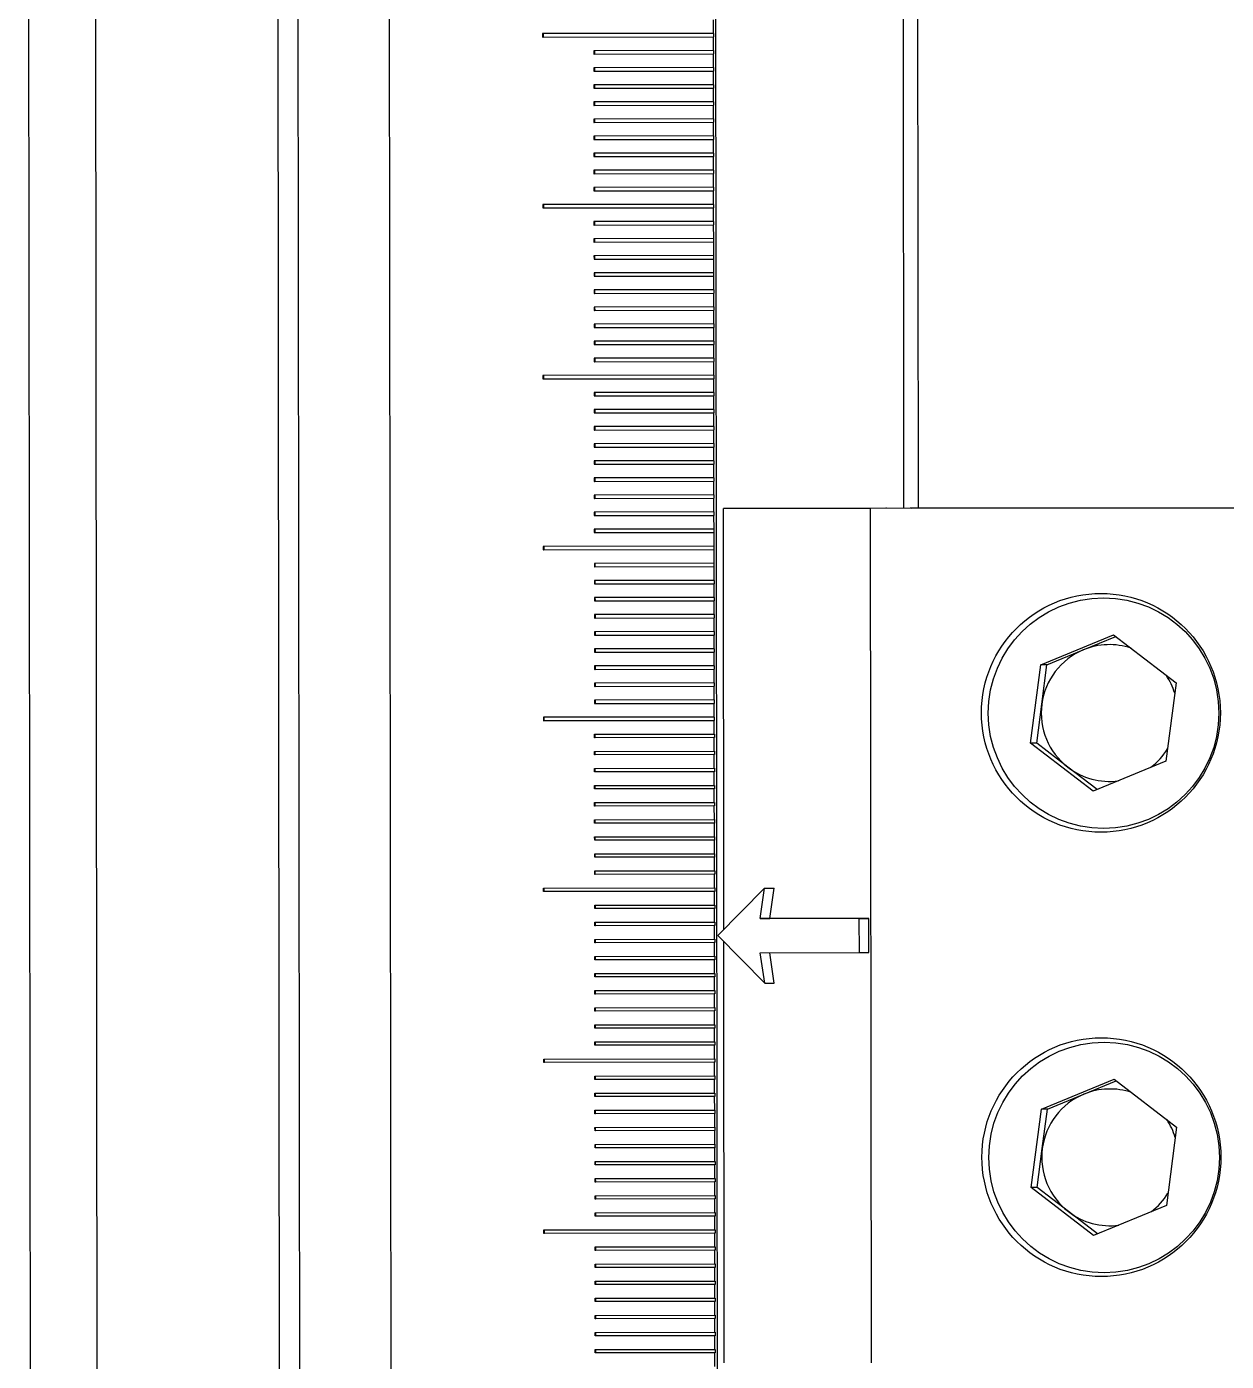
# Model space of a CAD drawing. Header units: millimetres. Extents: x 5395 to 6471, y 1829 to 2617.
# Drawn here: x 5670 to 5705.09, y 2132.45 to 2171.5 of the extents above; entities that cross this region are included whole.
import ezdxf

# ---------------------------------------------------------------- set-up
doc = ezdxf.new("R2010")
doc.units = ezdxf.units.MM

msp = doc.modelspace()

# ---------------------------------------------------------------- linework, layer by layer
at = {"color": 7, "linetype": 'Continuous', "lineweight": 25}
for p, q in [((5670.00489, 2217.22613), (5670.16535, 2077.22623)), ((5671.97302, 2208.22802), (5672.11055, 2088.2281)), ((5677.30508, 2208.23382), (5677.44261, 2088.23423)), ((5677.89207, 2208.23447), (5678.02961, 2088.23513)), ((5680.56323, 2208.23744), (5680.70077, 2088.23826)), ((5690.11945, 2200.21894), (5690.23171, 2102.2794)), ((5695.60668, 2199.25542), (5695.65464, 2157.41028)), ((5696.03262, 2199.25607), (5696.08058, 2157.41094)), ((5690.08115, 2171.69905), (5690.08161, 2171.29905)), ((5690.08161, 2171.29905), (5685.09423, 2171.29334)), ((5685.09423, 2171.29334), (5685.09434, 2171.19334)), ((5685.09434, 2171.19334), (5690.08172, 2171.19905)), ((5685.11209, 2171.19337), (5685.09434, 2171.19334)), ((5685.11197, 2171.29337), (5685.11209, 2171.19337)), ((5685.11209, 2171.19337), (5690.09947, 2171.19908)), ((5690.09936, 2171.29908), (5690.08161, 2171.29905)), ((5690.09947, 2171.19908), (5690.08172, 2171.19905)), ((5690.08172, 2171.19905), (5690.08218, 2170.79905)), ((5690.09947, 2171.19908), (5690.09936, 2171.29908)), ((5690.08218, 2170.79905), (5686.59101, 2170.79505)), ((5686.59101, 2170.79505), (5686.59113, 2170.69505)), ((5686.59113, 2170.69505), (5690.0823, 2170.69905)), ((5686.60888, 2170.69508), (5686.59113, 2170.69505)), ((5686.60876, 2170.79508), (5686.60888, 2170.69508)), ((5686.60888, 2170.69508), (5690.10004, 2170.69908)), ((5690.09993, 2170.79908), (5690.08218, 2170.79905)), ((5690.10004, 2170.69908), (5690.0823, 2170.69905)), ((5690.0823, 2170.69905), (5690.08276, 2170.29905)), ((5690.10004, 2170.69908), (5690.09993, 2170.79908)), ((5690.08276, 2170.29905), (5686.59159, 2170.29505)), ((5686.59159, 2170.29505), (5686.5917, 2170.19505)), ((5686.60934, 2170.29508), (5686.60945, 2170.19508)), ((5690.1005, 2170.29908), (5690.08276, 2170.29905)), ((5690.10062, 2170.19908), (5690.1005, 2170.29908)), ((5686.5917, 2170.19505), (5690.08287, 2170.19905)), ((5686.60945, 2170.19508), (5686.5917, 2170.19505)), ((5686.60945, 2170.19508), (5690.10062, 2170.19908)), ((5690.10062, 2170.19908), (5690.08287, 2170.19905)), ((5690.08287, 2170.19905), (5690.08333, 2169.79905)), ((5690.08333, 2169.79905), (5686.59216, 2169.79505)), ((5686.59216, 2169.79505), (5686.59228, 2169.69505)), ((5686.59228, 2169.69505), (5690.08344, 2169.69905)), ((5686.61002, 2169.69508), (5686.59228, 2169.69505)), ((5686.60991, 2169.79508), (5686.61002, 2169.69508)), ((5686.61002, 2169.69508), (5690.10119, 2169.69908)), ((5690.10108, 2169.79908), (5690.08333, 2169.79905)), ((5690.10119, 2169.69908), (5690.08344, 2169.69905)), ((5690.08344, 2169.69905), (5690.0839, 2169.29905)), ((5690.10119, 2169.69908), (5690.10108, 2169.79908)), ((5690.0839, 2169.29905), (5686.59273, 2169.29506)), ((5686.59273, 2169.29506), (5686.59285, 2169.19506)), ((5686.59285, 2169.19506), (5690.08402, 2169.19905)), ((5686.6106, 2169.19508), (5686.59285, 2169.19506)), ((5686.61048, 2169.29508), (5686.6106, 2169.19508)), ((5686.6106, 2169.19508), (5690.10176, 2169.19908)), ((5690.10165, 2169.29908), (5690.0839, 2169.29905)), ((5690.10176, 2169.19908), (5690.08402, 2169.19905)), ((5690.08402, 2169.19905), (5690.08447, 2168.79905)), ((5690.10176, 2169.19908), (5690.10165, 2169.29908)), ((5690.08447, 2168.79905), (5686.59331, 2168.79506)), ((5686.59331, 2168.79506), (5686.59342, 2168.69506)), ((5686.59342, 2168.69506), (5690.08459, 2168.69905)), ((5686.61117, 2168.69508), (5686.59342, 2168.69506)), ((5686.61105, 2168.79508), (5686.61117, 2168.69508)), ((5686.61117, 2168.69508), (5690.10234, 2168.69908)), ((5690.10222, 2168.79908), (5690.08447, 2168.79905)), ((5690.10234, 2168.69908), (5690.08459, 2168.69905)), ((5690.08459, 2168.69905), (5690.08505, 2168.29905)), ((5690.10234, 2168.69908), (5690.10222, 2168.79908)), ((5690.08505, 2168.29905), (5686.59388, 2168.29506)), ((5686.59388, 2168.29506), (5686.59399, 2168.19506)), ((5686.61163, 2168.29508), (5686.61174, 2168.19508)), ((5690.10279, 2168.29908), (5690.08505, 2168.29905)), ((5690.10291, 2168.19908), (5690.10279, 2168.29908)), ((5686.59399, 2168.19506), (5690.08516, 2168.19905)), ((5686.61174, 2168.19508), (5686.59399, 2168.19506)), ((5686.61174, 2168.19508), (5690.10291, 2168.19908)), ((5690.10291, 2168.19908), (5690.08516, 2168.19905)), ((5690.08516, 2168.19905), (5690.08562, 2167.79905)), ((5690.08562, 2167.79905), (5686.59445, 2167.79506)), ((5686.59445, 2167.79506), (5686.59457, 2167.69506)), ((5686.59457, 2167.69506), (5690.08574, 2167.69905)), ((5686.61232, 2167.69508), (5686.59457, 2167.69506)), ((5686.6122, 2167.79508), (5686.61232, 2167.69508)), ((5686.61232, 2167.69508), (5690.10348, 2167.69908)), ((5690.10337, 2167.79908), (5690.08562, 2167.79905)), ((5690.10348, 2167.69908), (5690.08574, 2167.69905)), ((5690.08574, 2167.69905), (5690.08619, 2167.29905)), ((5690.10348, 2167.69908), (5690.10337, 2167.79908)), ((5690.08619, 2167.29905), (5686.59503, 2167.29506)), ((5686.59503, 2167.29506), (5686.59514, 2167.19506)), ((5686.59514, 2167.19506), (5690.08631, 2167.19905)), ((5686.61289, 2167.19508), (5686.59514, 2167.19506)), ((5686.61277, 2167.29508), (5686.61289, 2167.19508)), ((5686.61289, 2167.19508), (5690.10406, 2167.19908)), ((5690.10394, 2167.29908), (5690.08619, 2167.29905)), ((5690.10406, 2167.19908), (5690.08631, 2167.19905)), ((5690.08631, 2167.19905), (5690.08677, 2166.79905)), ((5690.10406, 2167.19908), (5690.10394, 2167.29908)), ((5690.08677, 2166.79905), (5686.5956, 2166.79506)), ((5686.5956, 2166.79506), (5686.59571, 2166.69506)), ((5686.61335, 2166.79508), (5686.61346, 2166.69508)), ((5690.10451, 2166.79908), (5690.08677, 2166.79905)), ((5690.10463, 2166.69908), (5690.10451, 2166.79908)), ((5686.59571, 2166.69506), (5690.08688, 2166.69905)), ((5686.61346, 2166.69508), (5686.59571, 2166.69506)), ((5686.61346, 2166.69508), (5690.10463, 2166.69908)), ((5690.10463, 2166.69908), (5690.08688, 2166.69905)), ((5690.08688, 2166.69905), (5690.08734, 2166.29905)), ((5690.08734, 2166.29905), (5685.09996, 2166.29335)), ((5685.09996, 2166.29335), (5685.10007, 2166.19335)), ((5685.10007, 2166.19335), (5690.08745, 2166.19905)), ((5685.11782, 2166.19337), (5685.10007, 2166.19335)), ((5685.11771, 2166.29337), (5685.11782, 2166.19337)), ((5685.11782, 2166.19337), (5690.1052, 2166.19908)), ((5690.10509, 2166.29908), (5690.08734, 2166.29905)), ((5690.1052, 2166.19908), (5690.08745, 2166.19905)), ((5690.08745, 2166.19905), (5690.08791, 2165.79905)), ((5690.1052, 2166.19908), (5690.10509, 2166.29908)), ((5690.08791, 2165.79905), (5686.59675, 2165.79506)), ((5686.59675, 2165.79506), (5686.59686, 2165.69506)), ((5686.59686, 2165.69506), (5690.08803, 2165.69905)), ((5686.61461, 2165.69508), (5686.59686, 2165.69506)), ((5686.61449, 2165.79508), (5686.61461, 2165.69508)), ((5686.61461, 2165.69508), (5690.10577, 2165.69908)), ((5690.10566, 2165.79908), (5690.08791, 2165.79905)), ((5690.10577, 2165.69908), (5690.08803, 2165.69905)), ((5690.08803, 2165.69905), (5690.08849, 2165.29905)), ((5690.10577, 2165.69908), (5690.10566, 2165.79908)), ((5690.08849, 2165.29905), (5686.59732, 2165.29506)), ((5686.59732, 2165.29506), (5686.59743, 2165.19506)), ((5686.59743, 2165.19506), (5690.0886, 2165.19905)), ((5686.61518, 2165.19509), (5686.59743, 2165.19506)), ((5686.61507, 2165.29509), (5686.61518, 2165.19509)), ((5686.61518, 2165.19509), (5690.10635, 2165.19908)), ((5690.10623, 2165.29908), (5690.08849, 2165.29905)), ((5690.10635, 2165.19908), (5690.0886, 2165.19905)), ((5690.0886, 2165.19905), (5690.08906, 2164.79905)), ((5690.10635, 2165.19908), (5690.10623, 2165.29908)), ((5690.08906, 2164.79905), (5686.59789, 2164.79506)), ((5686.59789, 2164.79506), (5686.59801, 2164.69506)), ((5686.61564, 2164.79509), (5686.61575, 2164.69509)), ((5690.10681, 2164.79908), (5690.08906, 2164.79905)), ((5690.10692, 2164.69908), (5690.10681, 2164.79908)), ((5686.59801, 2164.69506), (5690.08917, 2164.69905)), ((5686.61575, 2164.69509), (5686.59801, 2164.69506)), ((5686.61575, 2164.69509), (5690.10692, 2164.69908)), ((5690.10692, 2164.69908), (5690.08917, 2164.69905)), ((5690.08917, 2164.69905), (5690.08963, 2164.29905)), ((5690.08963, 2164.29905), (5686.59846, 2164.29506)), ((5686.59846, 2164.29506), (5686.59858, 2164.19506)), ((5686.59858, 2164.19506), (5690.08975, 2164.19905)), ((5686.61633, 2164.19509), (5686.59858, 2164.19506)), ((5686.61621, 2164.29509), (5686.61633, 2164.19509)), ((5686.61633, 2164.19509), (5690.10749, 2164.19908)), ((5690.10738, 2164.29908), (5690.08963, 2164.29905)), ((5690.10749, 2164.19908), (5690.08975, 2164.19905)), ((5690.08975, 2164.19905), (5690.09021, 2163.79905)), ((5690.10749, 2164.19908), (5690.10738, 2164.29908)), ((5690.09021, 2163.79905), (5686.59904, 2163.79506)), ((5686.59904, 2163.79506), (5686.59915, 2163.69506)), ((5686.59915, 2163.69506), (5690.09032, 2163.69905)), ((5686.6169, 2163.69509), (5686.59915, 2163.69506)), ((5686.61679, 2163.79509), (5686.6169, 2163.69509)), ((5686.6169, 2163.69509), (5690.10807, 2163.69908)), ((5690.10795, 2163.79908), (5690.09021, 2163.79905)), ((5690.10807, 2163.69908), (5690.09032, 2163.69905)), ((5690.09032, 2163.69905), (5690.09078, 2163.29905)), ((5690.10807, 2163.69908), (5690.10795, 2163.79908)), ((5690.09078, 2163.29905), (5686.59961, 2163.29506)), ((5686.59961, 2163.29506), (5686.59973, 2163.19506)), ((5686.61736, 2163.29509), (5686.61747, 2163.19509)), ((5690.10853, 2163.29908), (5690.09078, 2163.29905)), ((5690.10864, 2163.19908), (5690.10853, 2163.29908)), ((5686.59973, 2163.19506), (5690.09089, 2163.19905)), ((5686.61747, 2163.19509), (5686.59973, 2163.19506)), ((5686.61747, 2163.19509), (5690.10864, 2163.19908)), ((5690.10864, 2163.19908), (5690.09089, 2163.19905)), ((5690.09089, 2163.19905), (5690.09135, 2162.79905)), ((5690.09135, 2162.79905), (5686.60018, 2162.79506)), ((5686.60018, 2162.79506), (5686.6003, 2162.69506)), ((5686.6003, 2162.69506), (5690.09147, 2162.69905)), ((5686.61805, 2162.69509), (5686.6003, 2162.69506)), ((5686.61793, 2162.79509), (5686.61805, 2162.69509)), ((5686.61805, 2162.69509), (5690.10921, 2162.69908)), ((5690.1091, 2162.79908), (5690.09135, 2162.79905)), ((5690.10921, 2162.69908), (5690.09147, 2162.69905)), ((5690.09147, 2162.69905), (5690.09192, 2162.29905)), ((5690.10921, 2162.69908), (5690.1091, 2162.79908)), ((5690.09192, 2162.29905), (5686.60076, 2162.29506)), ((5686.60076, 2162.29506), (5686.60087, 2162.19506)), ((5686.60087, 2162.19506), (5690.09204, 2162.19905)), ((5686.61862, 2162.19509), (5686.60087, 2162.19506)), ((5686.6185, 2162.29509), (5686.61862, 2162.19509)), ((5686.61862, 2162.19509), (5690.10979, 2162.19908)), ((5690.10967, 2162.29908), (5690.09192, 2162.29905)), ((5690.10979, 2162.19908), (5690.09204, 2162.19905)), ((5690.09204, 2162.19905), (5690.0925, 2161.79905)), ((5690.10979, 2162.19908), (5690.10967, 2162.29908)), ((5690.0925, 2161.79905), (5686.60133, 2161.79506)), ((5686.60133, 2161.79506), (5686.60144, 2161.69506)), ((5686.60144, 2161.69506), (5690.09261, 2161.69905)), ((5686.61919, 2161.69509), (5686.60144, 2161.69506)), ((5686.61908, 2161.79509), (5686.61919, 2161.69509)), ((5686.61919, 2161.69509), (5690.11036, 2161.69908)), ((5690.11024, 2161.79908), (5690.0925, 2161.79905)), ((5690.11036, 2161.69908), (5690.09261, 2161.69905)), ((5690.09261, 2161.69905), (5690.09307, 2161.29905)), ((5690.11036, 2161.69908), (5690.11024, 2161.79908)), ((5690.09307, 2161.29905), (5685.10569, 2161.29335)), ((5685.10569, 2161.29335), (5685.1058, 2161.19335)), ((5685.12344, 2161.29338), (5685.12355, 2161.19338)), ((5690.11082, 2161.29908), (5690.09307, 2161.29905)), ((5690.11093, 2161.19908), (5690.11082, 2161.29908)), ((5685.1058, 2161.19335), (5690.09319, 2161.19905)), ((5685.12355, 2161.19338), (5685.1058, 2161.19335)), ((5685.12355, 2161.19338), (5690.11093, 2161.19908)), ((5690.11093, 2161.19908), (5690.09319, 2161.19905)), ((5690.09319, 2161.19905), (5690.09364, 2160.79906)), ((5690.09364, 2160.79906), (5686.60248, 2160.79506)), ((5686.60248, 2160.79506), (5686.60259, 2160.69506)), ((5686.60259, 2160.69506), (5690.09376, 2160.69906)), ((5686.62034, 2160.69509), (5686.60259, 2160.69506)), ((5686.62022, 2160.79509), (5686.62034, 2160.69509)), ((5686.62034, 2160.69509), (5690.11151, 2160.69908)), ((5690.11139, 2160.79908), (5690.09364, 2160.79906)), ((5690.11151, 2160.69908), (5690.09376, 2160.69906)), ((5690.09376, 2160.69906), (5690.09422, 2160.29906)), ((5690.11151, 2160.69908), (5690.11139, 2160.79908)), ((5690.09422, 2160.29906), (5686.60305, 2160.29506)), ((5686.60305, 2160.29506), (5686.60316, 2160.19506)), ((5686.60316, 2160.19506), (5690.09433, 2160.19906)), ((5686.62091, 2160.19509), (5686.60316, 2160.19506)), ((5686.6208, 2160.29509), (5686.62091, 2160.19509)), ((5686.62091, 2160.19509), (5690.11208, 2160.19908)), ((5690.11196, 2160.29908), (5690.09422, 2160.29906)), ((5690.11208, 2160.19908), (5690.09433, 2160.19906)), ((5690.09433, 2160.19906), (5690.09479, 2159.79906)), ((5690.11208, 2160.19908), (5690.11196, 2160.29908)), ((5690.09479, 2159.79906), (5686.60362, 2159.79506)), ((5686.60362, 2159.79506), (5686.60374, 2159.69506)), ((5686.60374, 2159.69506), (5690.0949, 2159.69906)), ((5686.62148, 2159.69509), (5686.60374, 2159.69506)), ((5686.62137, 2159.79509), (5686.62148, 2159.69509)), ((5686.62148, 2159.69509), (5690.11265, 2159.69908)), ((5690.11254, 2159.79908), (5690.09479, 2159.79906)), ((5690.11265, 2159.69908), (5690.0949, 2159.69906)), ((5690.0949, 2159.69906), (5690.09536, 2159.29906)), ((5690.11265, 2159.69908), (5690.11254, 2159.79908)), ((5690.09536, 2159.29906), (5686.6042, 2159.29506)), ((5690.11311, 2159.29908), (5690.09536, 2159.29906)), ((5690.11322, 2159.19908), (5690.11311, 2159.29908)), ((5686.6042, 2159.29506), (5686.60431, 2159.19506)), ((5686.60431, 2159.19506), (5690.09548, 2159.19906)), ((5686.62206, 2159.19509), (5686.60431, 2159.19506)), ((5686.62194, 2159.29509), (5686.62206, 2159.19509)), ((5686.62206, 2159.19509), (5690.11322, 2159.19908)), ((5690.11322, 2159.19908), (5690.09548, 2159.19906)), ((5690.09548, 2159.19906), (5690.09594, 2158.79906)), ((5690.09594, 2158.79906), (5686.60477, 2158.79506)), ((5686.60477, 2158.79506), (5686.60488, 2158.69506)), ((5686.60488, 2158.69506), (5690.09605, 2158.69906)), ((5686.62263, 2158.69509), (5686.60488, 2158.69506)), ((5686.62252, 2158.79509), (5686.62263, 2158.69509)), ((5686.62263, 2158.69509), (5690.1138, 2158.69908)), ((5690.11368, 2158.79908), (5690.09594, 2158.79906)), ((5690.1138, 2158.69908), (5690.09605, 2158.69906)), ((5690.09605, 2158.69906), (5690.09651, 2158.29906)), ((5690.1138, 2158.69908), (5690.11368, 2158.79908)), ((5690.09651, 2158.29906), (5686.60534, 2158.29506)), ((5686.60534, 2158.29506), (5686.60546, 2158.19506)), ((5686.60546, 2158.19506), (5690.09662, 2158.19906)), ((5686.6232, 2158.19509), (5686.60546, 2158.19506)), ((5686.62309, 2158.29509), (5686.6232, 2158.19509)), ((5686.6232, 2158.19509), (5690.11437, 2158.19908)), ((5690.11426, 2158.29908), (5690.09651, 2158.29906)), ((5690.11437, 2158.19908), (5690.09662, 2158.19906)), ((5690.09662, 2158.19906), (5690.09708, 2157.79906)), ((5690.11437, 2158.19908), (5690.11426, 2158.29908)), ((5690.09708, 2157.79906), (5686.60591, 2157.79506)), ((5686.60591, 2157.79506), (5686.60603, 2157.69506)), ((5686.62366, 2157.79509), (5686.62378, 2157.69509)), ((5690.11483, 2157.79908), (5690.09708, 2157.79906)), ((5690.11494, 2157.69908), (5690.11483, 2157.79908)), ((5686.60603, 2157.69506), (5690.0972, 2157.69906)), ((5686.62378, 2157.69509), (5686.60603, 2157.69506)), ((5686.62378, 2157.69509), (5690.11494, 2157.69908)), ((5690.11494, 2157.69908), (5690.0972, 2157.69906)), ((5690.0972, 2157.69906), (5690.09765, 2157.29906)), ((5690.38139, 2157.40414), (5694.6856, 2157.40899)), ((5690.64952, 2157.40455), (5690.38139, 2157.40414)), ((5690.39551, 2145.08541), (5690.38139, 2157.40414)), ((5695.13816, 2157.40968), (5690.64952, 2157.40455)), ((5694.6856, 2157.40899), (5730.59475, 2157.45007)), ((5694.71425, 2132.409), (5694.6856, 2157.40899)), ((5695.15591, 2157.40971), (5695.13816, 2157.40968)), ((5709.19928, 2157.42585), (5695.84099, 2157.41057)), ((5695.89423, 2157.41065), (5709.22345, 2157.4259)), ((5709.22345, 2157.42616), (5696.08058, 2157.41112)), ((5690.09765, 2157.29906), (5686.60649, 2157.29506)), ((5686.60649, 2157.29506), (5686.6066, 2157.19506)), ((5686.6066, 2157.19506), (5690.09777, 2157.19906)), ((5686.62435, 2157.19509), (5686.6066, 2157.19506)), ((5686.62423, 2157.29509), (5686.62435, 2157.19509)), ((5686.62435, 2157.19509), (5690.11552, 2157.19908)), ((5690.1154, 2157.29908), (5690.09765, 2157.29906)), ((5690.11552, 2157.19908), (5690.09777, 2157.19906)), ((5690.09777, 2157.19906), (5690.09823, 2156.79906)), ((5690.11552, 2157.19908), (5690.1154, 2157.29908)), ((5690.09823, 2156.79906), (5686.60706, 2156.79506)), ((5686.60706, 2156.79506), (5686.60718, 2156.69506)), ((5686.60718, 2156.69506), (5690.09834, 2156.69906)), ((5686.62492, 2156.69509), (5686.60718, 2156.69506)), ((5686.62481, 2156.79509), (5686.62492, 2156.69509)), ((5686.62492, 2156.69509), (5690.11609, 2156.69909)), ((5690.11598, 2156.79909), (5690.09823, 2156.79906)), ((5690.11609, 2156.69909), (5690.09834, 2156.69906)), ((5690.09834, 2156.69906), (5690.0988, 2156.29906)), ((5690.11609, 2156.69909), (5690.11598, 2156.79909)), ((5690.0988, 2156.29906), (5685.11142, 2156.29335)), ((5685.11142, 2156.29335), (5685.11153, 2156.19335)), ((5685.11153, 2156.19335), (5690.09892, 2156.19906)), ((5685.12928, 2156.19338), (5685.11153, 2156.19335)), ((5685.12917, 2156.29338), (5685.12928, 2156.19338)), ((5685.12928, 2156.19338), (5690.11666, 2156.19909)), ((5690.11655, 2156.29909), (5690.0988, 2156.29906)), ((5690.11666, 2156.19909), (5690.09892, 2156.19906)), ((5690.09892, 2156.19906), (5690.09937, 2155.79906)), ((5690.11666, 2156.19909), (5690.11655, 2156.29909)), ((5690.09937, 2155.79906), (5686.60821, 2155.79506)), ((5686.60821, 2155.79506), (5686.60832, 2155.69506)), ((5686.62595, 2155.79509), (5686.62607, 2155.69509)), ((5690.11712, 2155.79909), (5690.09937, 2155.79906)), ((5690.11724, 2155.69909), (5690.11712, 2155.79909)), ((5686.60832, 2155.69506), (5690.09949, 2155.69906)), ((5686.62607, 2155.69509), (5686.60832, 2155.69506)), ((5686.62607, 2155.69509), (5690.11724, 2155.69909)), ((5690.11724, 2155.69909), (5690.09949, 2155.69906)), ((5690.09949, 2155.69906), (5690.09995, 2155.29906)), ((5690.09995, 2155.29906), (5686.60878, 2155.29506)), ((5686.60878, 2155.29506), (5686.60889, 2155.19506)), ((5686.60889, 2155.19506), (5690.10006, 2155.19906)), ((5686.62664, 2155.19509), (5686.60889, 2155.19506)), ((5686.62653, 2155.29509), (5686.62664, 2155.19509)), ((5686.62664, 2155.19509), (5690.11781, 2155.19909)), ((5690.11769, 2155.29909), (5690.09995, 2155.29906)), ((5690.11781, 2155.19909), (5690.10006, 2155.19906)), ((5690.10006, 2155.19906), (5690.10052, 2154.79906)), ((5690.11781, 2155.19909), (5690.11769, 2155.29909)), ((5690.10052, 2154.79906), (5686.60935, 2154.79506)), ((5686.60935, 2154.79506), (5686.60947, 2154.69506)), ((5686.60947, 2154.69506), (5690.10063, 2154.69906)), ((5686.62721, 2154.69509), (5686.60947, 2154.69506)), ((5686.6271, 2154.79509), (5686.62721, 2154.69509)), ((5686.62721, 2154.69509), (5690.11838, 2154.69909)), ((5690.11827, 2154.79909), (5690.10052, 2154.79906)), ((5690.11838, 2154.69909), (5690.10063, 2154.69906)), ((5690.10063, 2154.69906), (5690.10109, 2154.29906)), ((5690.11838, 2154.69909), (5690.11827, 2154.79909)), ((5690.10109, 2154.29906), (5686.60993, 2154.29507)), ((5686.60993, 2154.29507), (5686.61004, 2154.19507)), ((5686.62767, 2154.29509), (5686.62779, 2154.19509)), ((5690.11884, 2154.29909), (5690.10109, 2154.29906)), ((5690.11896, 2154.19909), (5690.11884, 2154.29909)), ((5686.61004, 2154.19507), (5690.10121, 2154.19906)), ((5686.62779, 2154.19509), (5686.61004, 2154.19507)), ((5686.62779, 2154.19509), (5690.11896, 2154.19909)), ((5690.11896, 2154.19909), (5690.10121, 2154.19906)), ((5690.10121, 2154.19906), (5690.10167, 2153.79906)), ((5690.10167, 2153.79906), (5686.6105, 2153.79507)), ((5686.6105, 2153.79507), (5686.61061, 2153.69507)), ((5686.61061, 2153.69507), (5690.10178, 2153.69906)), ((5686.62836, 2153.69509), (5686.61061, 2153.69507)), ((5686.62825, 2153.79509), (5686.62836, 2153.69509)), ((5686.62836, 2153.69509), (5690.11953, 2153.69909)), ((5690.11941, 2153.79909), (5690.10167, 2153.79906)), ((5690.11953, 2153.69909), (5690.10178, 2153.69906)), ((5690.10178, 2153.69906), (5690.10224, 2153.29906)), ((5690.11953, 2153.69909), (5690.11941, 2153.79909)), ((5699.66854, 2152.82224), (5701.79655, 2153.70652)), ((5700.91002, 2153.26465), (5701.85858, 2153.65882)), ((5701.79655, 2153.70652), (5703.62444, 2152.30108)), ((5690.10224, 2153.29906), (5686.61107, 2153.29507)), ((5686.61107, 2153.29507), (5686.61119, 2153.19507)), ((5686.61119, 2153.19507), (5690.10235, 2153.19906)), ((5686.62893, 2153.19509), (5686.61119, 2153.19507)), ((5686.62882, 2153.29509), (5686.62893, 2153.19509)), ((5686.62893, 2153.19509), (5690.1201, 2153.19909)), ((5690.11999, 2153.29909), (5690.10224, 2153.29906)), ((5690.1201, 2153.19909), (5690.10235, 2153.19906)), ((5690.10235, 2153.19906), (5690.10281, 2152.79906)), ((5690.1201, 2153.19909), (5690.11999, 2153.29909)), ((5699.84601, 2152.82251), (5700.91002, 2153.26465)), ((5690.10281, 2152.79906), (5686.61165, 2152.79507)), ((5686.61165, 2152.79507), (5686.61176, 2152.69507)), ((5686.61176, 2152.69507), (5690.10293, 2152.69906)), ((5686.62951, 2152.69509), (5686.61176, 2152.69507)), ((5686.62939, 2152.79509), (5686.62951, 2152.69509)), ((5686.62951, 2152.69509), (5690.12067, 2152.69909)), ((5690.12056, 2152.79909), (5690.10281, 2152.79906)), ((5690.12067, 2152.69909), (5690.10293, 2152.69906)), ((5690.10293, 2152.69906), (5690.10339, 2152.29906)), ((5690.12067, 2152.69909), (5690.12056, 2152.79909)), ((5699.36842, 2150.53253), (5699.66854, 2152.82224)), ((5699.84601, 2152.82251), (5699.66854, 2152.82224)), ((5699.69596, 2151.67766), (5699.84601, 2152.82251)), ((5690.10339, 2152.29906), (5686.61222, 2152.29507)), ((5686.61222, 2152.29507), (5686.61233, 2152.19507)), ((5686.62997, 2152.29509), (5686.63008, 2152.19509)), ((5690.12113, 2152.29909), (5690.10339, 2152.29906)), ((5690.12125, 2152.19909), (5690.12113, 2152.29909)), ((5703.62444, 2152.30108), (5703.32433, 2150.01137)), ((5686.61233, 2152.19507), (5690.1035, 2152.19906)), ((5686.63008, 2152.19509), (5686.61233, 2152.19507)), ((5686.63008, 2152.19509), (5690.12125, 2152.19909)), ((5690.12125, 2152.19909), (5690.1035, 2152.19906)), ((5690.1035, 2152.19906), (5690.10396, 2151.79906)), ((5690.10396, 2151.79906), (5686.61279, 2151.79507)), ((5686.61279, 2151.79507), (5686.61291, 2151.69507)), ((5686.61291, 2151.69507), (5690.10407, 2151.69906)), ((5686.63065, 2151.69509), (5686.61291, 2151.69507)), ((5686.63054, 2151.79509), (5686.63065, 2151.69509)), ((5686.63065, 2151.69509), (5690.12182, 2151.69909)), ((5690.12171, 2151.79909), (5690.10396, 2151.79906)), ((5690.12182, 2151.69909), (5690.10407, 2151.69906)), ((5690.10407, 2151.69906), (5690.10453, 2151.29906)), ((5690.12182, 2151.69909), (5690.12171, 2151.79909)), ((5699.5459, 2150.5328), (5699.69596, 2151.67766)), ((5690.10453, 2151.29906), (5685.11715, 2151.29336)), ((5685.11715, 2151.29336), (5685.11726, 2151.19336)), ((5685.11726, 2151.19336), (5690.10465, 2151.19906)), ((5685.13501, 2151.19338), (5685.11726, 2151.19336)), ((5685.1349, 2151.29338), (5685.13501, 2151.19338)), ((5685.13501, 2151.19338), (5690.12239, 2151.19909)), ((5690.12228, 2151.29909), (5690.10453, 2151.29906)), ((5690.12239, 2151.19909), (5690.10465, 2151.19906)), ((5690.10465, 2151.19906), (5690.1051, 2150.79906)), ((5690.12239, 2151.19909), (5690.12228, 2151.29909)), ((5686.61394, 2150.79507), (5690.1051, 2150.79906)), ((5686.61405, 2150.69507), (5686.61394, 2150.79507)), ((5686.6318, 2150.69509), (5686.63168, 2150.79509)), ((5690.12285, 2150.79909), (5690.1051, 2150.79906)), ((5690.12285, 2150.79909), (5690.12297, 2150.69909)), ((5690.10522, 2150.69906), (5686.61405, 2150.69507)), ((5686.6318, 2150.69509), (5686.61405, 2150.69507)), ((5690.12297, 2150.69909), (5686.6318, 2150.69509)), ((5690.12297, 2150.69909), (5690.10522, 2150.69906)), ((5690.10522, 2150.69906), (5690.10568, 2150.29906)), ((5699.5459, 2150.5328), (5699.36842, 2150.53253)), ((5701.19632, 2149.12709), (5699.36842, 2150.53253)), ((5700.45985, 2149.83008), (5699.5459, 2150.5328)), ((5686.61451, 2150.29507), (5690.10568, 2150.29906)), ((5686.61463, 2150.19507), (5686.61451, 2150.29507)), ((5690.10579, 2150.19906), (5686.61463, 2150.19507)), ((5686.63237, 2150.1951), (5686.61463, 2150.19507)), ((5686.63237, 2150.1951), (5686.63226, 2150.29509)), ((5690.12354, 2150.19909), (5686.63237, 2150.1951)), ((5690.12343, 2150.29909), (5690.10568, 2150.29906)), ((5690.12354, 2150.19909), (5690.10579, 2150.19906)), ((5690.10579, 2150.19906), (5690.10625, 2149.79906)), ((5690.12343, 2150.29909), (5690.12354, 2150.19909)), ((5703.32433, 2150.01137), (5701.19632, 2149.12709)), ((5686.61508, 2149.79507), (5690.10625, 2149.79906)), ((5686.6152, 2149.69507), (5686.61508, 2149.79507)), ((5690.10637, 2149.69906), (5686.6152, 2149.69507)), ((5686.63295, 2149.6951), (5686.6152, 2149.69507)), ((5686.63295, 2149.6951), (5686.63283, 2149.7951)), ((5690.12411, 2149.69909), (5686.63295, 2149.6951)), ((5690.124, 2149.79909), (5690.10625, 2149.79906)), ((5690.12411, 2149.69909), (5690.10637, 2149.69906)), ((5690.10637, 2149.69906), (5690.10682, 2149.29906)), ((5690.124, 2149.79909), (5690.12411, 2149.69909)), ((5701.31176, 2149.17506), (5700.45985, 2149.83008)), ((5686.61566, 2149.29507), (5690.10682, 2149.29906)), ((5686.61577, 2149.19507), (5686.61566, 2149.29507)), ((5690.10694, 2149.19906), (5686.61577, 2149.19507)), ((5686.63352, 2149.1951), (5686.61577, 2149.19507)), ((5686.63352, 2149.1951), (5686.6334, 2149.2951)), ((5690.12469, 2149.19909), (5686.63352, 2149.1951)), ((5690.12457, 2149.29909), (5690.10682, 2149.29906)), ((5690.12469, 2149.19909), (5690.10694, 2149.19906)), ((5690.10694, 2149.19906), (5690.1074, 2148.79906)), ((5690.12457, 2149.29909), (5690.12469, 2149.19909)), ((5686.61623, 2148.79507), (5690.1074, 2148.79906)), ((5686.61634, 2148.69507), (5686.61623, 2148.79507)), ((5686.63409, 2148.6951), (5686.63398, 2148.7951)), ((5690.12514, 2148.79909), (5690.1074, 2148.79906)), ((5690.12514, 2148.79909), (5690.12526, 2148.69909)), ((5690.10751, 2148.69906), (5686.61634, 2148.69507)), ((5686.63409, 2148.6951), (5686.61634, 2148.69507)), ((5690.12526, 2148.69909), (5686.63409, 2148.6951)), ((5690.12526, 2148.69909), (5690.10751, 2148.69906)), ((5690.10751, 2148.69906), (5690.10797, 2148.29906)), ((5686.6168, 2148.29507), (5690.10797, 2148.29906)), ((5686.61692, 2148.19507), (5686.6168, 2148.29507)), ((5690.10808, 2148.19906), (5686.61692, 2148.19507)), ((5686.63466, 2148.1951), (5686.61692, 2148.19507)), ((5686.63466, 2148.1951), (5686.63455, 2148.2951)), ((5690.12583, 2148.19909), (5686.63466, 2148.1951)), ((5690.12572, 2148.29909), (5690.10797, 2148.29906)), ((5690.12583, 2148.19909), (5690.10808, 2148.19906)), ((5690.10808, 2148.19906), (5690.10854, 2147.79906)), ((5690.12572, 2148.29909), (5690.12583, 2148.19909)), ((5686.61738, 2147.79507), (5690.10854, 2147.79906)), ((5686.61749, 2147.69507), (5686.61738, 2147.79507)), ((5690.10866, 2147.69906), (5686.61749, 2147.69507)), ((5686.63524, 2147.6951), (5686.61749, 2147.69507)), ((5686.63524, 2147.6951), (5686.63512, 2147.7951)), ((5690.12641, 2147.69909), (5686.63524, 2147.6951)), ((5690.12629, 2147.79909), (5690.10854, 2147.79906)), ((5690.12641, 2147.69909), (5690.10866, 2147.69906)), ((5690.10866, 2147.69906), (5690.10912, 2147.29906)), ((5690.12629, 2147.79909), (5690.12641, 2147.69909)), ((5686.61795, 2147.29507), (5690.10912, 2147.29906)), ((5686.61806, 2147.19507), (5686.61795, 2147.29507)), ((5690.10923, 2147.19906), (5686.61806, 2147.19507)), ((5686.63581, 2147.1951), (5686.61806, 2147.19507)), ((5686.63581, 2147.1951), (5686.6357, 2147.2951)), ((5690.12698, 2147.19909), (5686.63581, 2147.1951)), ((5690.12686, 2147.29909), (5690.10912, 2147.29906)), ((5690.12698, 2147.19909), (5690.10923, 2147.19906)), ((5690.10923, 2147.19906), (5690.10969, 2146.79906)), ((5690.12686, 2147.29909), (5690.12698, 2147.19909)), ((5686.61852, 2146.79507), (5690.10969, 2146.79906)), ((5686.61864, 2146.69507), (5686.61852, 2146.79507)), ((5690.1098, 2146.69906), (5686.61864, 2146.69507)), ((5686.63638, 2146.6951), (5686.61864, 2146.69507)), ((5686.63638, 2146.6951), (5686.63627, 2146.7951)), ((5690.12755, 2146.69909), (5686.63638, 2146.6951)), ((5690.12744, 2146.79909), (5690.10969, 2146.79906)), ((5690.12755, 2146.69909), (5690.1098, 2146.69906)), ((5690.1098, 2146.69906), (5690.11026, 2146.29906)), ((5690.12744, 2146.79909), (5690.12755, 2146.69909)), ((5685.12288, 2146.29336), (5690.11026, 2146.29906)), ((5685.123, 2146.19336), (5685.12288, 2146.29336)), ((5690.11038, 2146.19906), (5685.123, 2146.19336)), ((5685.14074, 2146.19339), (5685.123, 2146.19336)), ((5685.14074, 2146.19339), (5685.14063, 2146.29339)), ((5690.12812, 2146.19909), (5685.14074, 2146.19339)), ((5690.12801, 2146.29909), (5690.11026, 2146.29906)), ((5690.12812, 2146.19909), (5690.11038, 2146.19906)), ((5690.11038, 2146.19906), (5690.11084, 2145.79907)), ((5690.12801, 2146.29909), (5690.12812, 2146.19909)), ((5691.58773, 2146.29586), (5690.21676, 2144.90393)), ((5691.4587, 2145.40533), (5691.58773, 2146.29586)), ((5691.58773, 2146.29586), (5691.86784, 2146.29619)), ((5691.73881, 2145.40566), (5691.86784, 2146.29619)), ((5686.61967, 2145.79507), (5690.11084, 2145.79907)), ((5686.61978, 2145.69507), (5686.61967, 2145.79507)), ((5690.11095, 2145.69907), (5686.61978, 2145.69507)), ((5686.63753, 2145.6951), (5686.61978, 2145.69507)), ((5686.63753, 2145.6951), (5686.63742, 2145.7951)), ((5690.1287, 2145.69909), (5686.63753, 2145.6951)), ((5690.12858, 2145.79909), (5690.11084, 2145.79907)), ((5690.1287, 2145.69909), (5690.11095, 2145.69907)), ((5690.11095, 2145.69907), (5690.11141, 2145.29907)), ((5690.12858, 2145.79909), (5690.1287, 2145.69909)), ((5686.62024, 2145.29507), (5690.11141, 2145.29907)), ((5686.62036, 2145.19507), (5686.62024, 2145.29507)), ((5686.6381, 2145.1951), (5686.63799, 2145.2951)), ((5690.12916, 2145.29909), (5690.11141, 2145.29907)), ((5690.12916, 2145.29909), (5690.12927, 2145.19909)), ((5694.35791, 2145.40859), (5691.4587, 2145.40533)), ((5691.4587, 2145.40533), (5691.73881, 2145.40566)), ((5694.63802, 2145.40893), (5691.73881, 2145.40566)), ((5694.35791, 2145.40859), (5694.63802, 2145.40893)), ((5694.35906, 2144.40859), (5694.35791, 2145.40859)), ((5694.63917, 2144.40893), (5694.63802, 2145.40893)), ((5690.11152, 2145.19907), (5686.62036, 2145.19507)), ((5686.6381, 2145.1951), (5686.62036, 2145.19507)), ((5690.12927, 2145.19909), (5686.6381, 2145.1951)), ((5690.12927, 2145.19909), (5690.11152, 2145.19907)), ((5690.11152, 2145.19907), (5690.11198, 2144.79907)), ((5690.21676, 2144.90393), (5691.59092, 2143.51509)), ((5686.62081, 2144.79507), (5690.11198, 2144.79907)), ((5686.62093, 2144.69507), (5686.62081, 2144.79507)), ((5690.1121, 2144.69907), (5686.62093, 2144.69507)), ((5686.63868, 2144.6951), (5686.62093, 2144.69507)), ((5686.63868, 2144.6951), (5686.63856, 2144.7951)), ((5690.12984, 2144.69909), (5686.63868, 2144.6951)), ((5690.12973, 2144.79909), (5690.11198, 2144.79907)), ((5690.12984, 2144.69909), (5690.1121, 2144.69907)), ((5690.1121, 2144.69907), (5690.11255, 2144.29907)), ((5690.12973, 2144.79909), (5690.12984, 2144.69909)), ((5690.41005, 2132.40415), (5690.39593, 2144.72284)), ((5686.62139, 2144.29507), (5690.11255, 2144.29907)), ((5686.6215, 2144.19507), (5686.62139, 2144.29507)), ((5690.11267, 2144.19907), (5686.6215, 2144.19507)), ((5686.63925, 2144.1951), (5686.6215, 2144.19507)), ((5686.63925, 2144.1951), (5686.63913, 2144.2951)), ((5690.13042, 2144.19909), (5686.63925, 2144.1951)), ((5690.1303, 2144.29909), (5690.11255, 2144.29907)), ((5690.13042, 2144.19909), (5690.11267, 2144.19907)), ((5690.11267, 2144.19907), (5690.11313, 2143.79907)), ((5690.1303, 2144.29909), (5690.13042, 2144.19909)), ((5691.45985, 2144.40533), (5694.35906, 2144.40859)), ((5691.59092, 2143.51509), (5691.45985, 2144.40533)), ((5691.87103, 2143.51542), (5691.73996, 2144.40564)), ((5694.35906, 2144.40859), (5694.63917, 2144.40893)), ((5686.62196, 2143.79507), (5690.11313, 2143.79907)), ((5686.62208, 2143.69507), (5686.62196, 2143.79507)), ((5690.11324, 2143.69907), (5686.62208, 2143.69507)), ((5686.63982, 2143.6951), (5686.62208, 2143.69507)), ((5686.63982, 2143.6951), (5686.63971, 2143.7951)), ((5690.13099, 2143.69909), (5686.63982, 2143.6951)), ((5690.13088, 2143.79909), (5690.11313, 2143.79907)), ((5690.13099, 2143.69909), (5690.11324, 2143.69907)), ((5690.11324, 2143.69907), (5690.1137, 2143.29907)), ((5690.13088, 2143.79909), (5690.13099, 2143.69909)), ((5686.62253, 2143.29507), (5690.1137, 2143.29907)), ((5686.62265, 2143.19507), (5686.62253, 2143.29507)), ((5686.6404, 2143.1951), (5686.64028, 2143.2951)), ((5690.13145, 2143.29909), (5690.1137, 2143.29907)), ((5690.13145, 2143.29909), (5690.13156, 2143.19909)), ((5691.59092, 2143.51509), (5691.87103, 2143.51542)), ((5690.11382, 2143.19907), (5686.62265, 2143.19507)), ((5686.6404, 2143.1951), (5686.62265, 2143.19507)), ((5690.13156, 2143.19909), (5686.6404, 2143.1951)), ((5690.13156, 2143.19909), (5690.11382, 2143.19907)), ((5690.11382, 2143.19907), (5690.11427, 2142.79907)), ((5686.62311, 2142.79507), (5690.11427, 2142.79907)), ((5686.62322, 2142.69507), (5686.62311, 2142.79507)), ((5690.11439, 2142.69907), (5686.62322, 2142.69507)), ((5686.64097, 2142.6951), (5686.62322, 2142.69507)), ((5686.64097, 2142.6951), (5686.64085, 2142.7951)), ((5690.13214, 2142.69909), (5686.64097, 2142.6951)), ((5690.13202, 2142.79909), (5690.11427, 2142.79907)), ((5690.13214, 2142.69909), (5690.11439, 2142.69907)), ((5690.11439, 2142.69907), (5690.11485, 2142.29907)), ((5690.13202, 2142.79909), (5690.13214, 2142.69909)), ((5686.62368, 2142.29507), (5690.11485, 2142.29907)), ((5686.62379, 2142.19507), (5686.62368, 2142.29507)), ((5690.11496, 2142.19907), (5686.62379, 2142.19507)), ((5686.64154, 2142.1951), (5686.62379, 2142.19507)), ((5686.64154, 2142.1951), (5686.64143, 2142.2951)), ((5690.13271, 2142.19909), (5686.64154, 2142.1951)), ((5690.13259, 2142.29909), (5690.11485, 2142.29907)), ((5690.13271, 2142.19909), (5690.11496, 2142.19907)), ((5690.11496, 2142.19907), (5690.11542, 2141.79907)), ((5690.13259, 2142.29909), (5690.13271, 2142.19909)), ((5686.62425, 2141.79507), (5690.11542, 2141.79907)), ((5686.62437, 2141.69507), (5686.62425, 2141.79507)), ((5686.64211, 2141.6951), (5686.642, 2141.7951)), ((5690.13317, 2141.7991), (5690.11542, 2141.79907)), ((5690.13317, 2141.7991), (5690.13328, 2141.6991)), ((5690.11553, 2141.69907), (5686.62437, 2141.69507)), ((5686.64211, 2141.6951), (5686.62437, 2141.69507)), ((5690.13328, 2141.6991), (5686.64211, 2141.6951)), ((5690.13328, 2141.6991), (5690.11553, 2141.69907)), ((5690.11553, 2141.69907), (5690.11599, 2141.29907)), ((5685.12861, 2141.29336), (5690.11599, 2141.29907)), ((5685.12873, 2141.19336), (5685.12861, 2141.29336)), ((5690.11611, 2141.19907), (5685.12873, 2141.19336)), ((5685.14647, 2141.19339), (5685.12873, 2141.19336)), ((5685.14647, 2141.19339), (5685.14636, 2141.29339)), ((5690.13386, 2141.1991), (5685.14647, 2141.19339)), ((5690.13374, 2141.2991), (5690.11599, 2141.29907)), ((5690.13386, 2141.1991), (5690.11611, 2141.19907)), ((5690.11611, 2141.19907), (5690.11657, 2140.79907)), ((5690.13374, 2141.2991), (5690.13386, 2141.1991)), ((5686.6254, 2140.79507), (5690.11657, 2140.79907)), ((5686.62551, 2140.69507), (5686.6254, 2140.79507)), ((5690.11668, 2140.69907), (5686.62551, 2140.69507)), ((5686.64326, 2140.6951), (5686.62551, 2140.69507)), ((5686.64326, 2140.6951), (5686.64315, 2140.7951)), ((5690.13443, 2140.6991), (5686.64326, 2140.6951)), ((5690.13431, 2140.7991), (5690.11657, 2140.79907)), ((5690.13443, 2140.6991), (5690.11668, 2140.69907)), ((5690.11668, 2140.69907), (5690.11714, 2140.29907)), ((5690.13431, 2140.7991), (5690.13443, 2140.6991)), ((5699.68344, 2139.82225), (5701.81145, 2140.70653)), ((5700.92492, 2140.26466), (5701.87348, 2140.65883)), ((5701.81145, 2140.70653), (5703.63934, 2139.30109)), ((5686.62597, 2140.29507), (5690.11714, 2140.29907)), ((5686.62609, 2140.19507), (5686.62597, 2140.29507)), ((5690.11725, 2140.19907), (5686.62609, 2140.19507)), ((5686.64383, 2140.1951), (5686.62609, 2140.19507)), ((5686.64383, 2140.1951), (5686.64372, 2140.2951)), ((5690.135, 2140.1991), (5686.64383, 2140.1951)), ((5690.13489, 2140.2991), (5690.11714, 2140.29907)), ((5690.135, 2140.1991), (5690.11725, 2140.19907)), ((5690.11725, 2140.19907), (5690.11771, 2139.79907)), ((5690.13489, 2140.2991), (5690.135, 2140.1991)), ((5699.86091, 2139.82252), (5700.92492, 2140.26466)), ((5686.62655, 2139.79507), (5690.11771, 2139.79907)), ((5686.62666, 2139.69507), (5686.62655, 2139.79507)), ((5686.64441, 2139.6951), (5686.64429, 2139.7951)), ((5690.13546, 2139.7991), (5690.11771, 2139.79907)), ((5690.13546, 2139.7991), (5690.13557, 2139.6991)), ((5699.38332, 2137.53253), (5699.68344, 2139.82225)), ((5699.86091, 2139.82252), (5699.68344, 2139.82225)), ((5699.71086, 2138.67767), (5699.86091, 2139.82252)), ((5690.11783, 2139.69907), (5686.62666, 2139.69507)), ((5686.64441, 2139.6951), (5686.62666, 2139.69507)), ((5690.13557, 2139.6991), (5686.64441, 2139.6951)), ((5690.13557, 2139.6991), (5690.11783, 2139.69907)), ((5690.11783, 2139.69907), (5690.11829, 2139.29907)), ((5686.62712, 2139.29507), (5690.11829, 2139.29907)), ((5686.62723, 2139.19507), (5686.62712, 2139.29507)), ((5690.1184, 2139.19907), (5686.62723, 2139.19507)), ((5686.64498, 2139.1951), (5686.62723, 2139.19507)), ((5686.64498, 2139.1951), (5686.64487, 2139.2951)), ((5690.13615, 2139.1991), (5686.64498, 2139.1951)), ((5690.13603, 2139.2991), (5690.11829, 2139.29907)), ((5690.13615, 2139.1991), (5690.1184, 2139.19907)), ((5690.1184, 2139.19907), (5690.11886, 2138.79907)), ((5690.13603, 2139.2991), (5690.13615, 2139.1991)), ((5703.63934, 2139.30109), (5703.33923, 2137.01138)), ((5686.62769, 2138.79508), (5690.11886, 2138.79907)), ((5686.62781, 2138.69508), (5686.62769, 2138.79508)), ((5690.11897, 2138.69907), (5686.62781, 2138.69508)), ((5686.64555, 2138.6951), (5686.62781, 2138.69508)), ((5686.64555, 2138.6951), (5686.64544, 2138.7951)), ((5690.13672, 2138.6991), (5686.64555, 2138.6951)), ((5690.13661, 2138.7991), (5690.11886, 2138.79907)), ((5690.13672, 2138.6991), (5690.11897, 2138.69907)), ((5690.11897, 2138.69907), (5690.11943, 2138.29907)), ((5690.13661, 2138.7991), (5690.13672, 2138.6991)), ((5699.5608, 2137.53281), (5699.71086, 2138.67767)), ((5686.62826, 2138.29508), (5690.11943, 2138.29907)), ((5686.62838, 2138.19508), (5686.62826, 2138.29508)), ((5686.64613, 2138.1951), (5686.64601, 2138.2951)), ((5690.13718, 2138.2991), (5690.11943, 2138.29907)), ((5690.13718, 2138.2991), (5690.13729, 2138.1991)), ((5690.11955, 2138.19907), (5686.62838, 2138.19508)), ((5686.64613, 2138.1951), (5686.62838, 2138.19508)), ((5690.13729, 2138.1991), (5686.64613, 2138.1951)), ((5690.13729, 2138.1991), (5690.11955, 2138.19907)), ((5690.11955, 2138.19907), (5690.12, 2137.79907)), ((5686.62884, 2137.79508), (5690.12, 2137.79907)), ((5686.62895, 2137.69508), (5686.62884, 2137.79508)), ((5690.12012, 2137.69907), (5686.62895, 2137.69508)), ((5686.6467, 2137.6951), (5686.62895, 2137.69508)), ((5686.6467, 2137.6951), (5686.64658, 2137.7951)), ((5690.13787, 2137.6991), (5686.6467, 2137.6951)), ((5690.13775, 2137.7991), (5690.12, 2137.79907)), ((5690.13787, 2137.6991), (5690.12012, 2137.69907)), ((5690.12012, 2137.69907), (5690.12058, 2137.29907)), ((5690.13775, 2137.7991), (5690.13787, 2137.6991)), ((5699.5608, 2137.53281), (5699.38332, 2137.53253)), ((5701.21122, 2136.1271), (5699.38332, 2137.53253)), ((5700.47475, 2136.83009), (5699.5608, 2137.53281)), ((5686.62941, 2137.29508), (5690.12058, 2137.29907)), ((5686.62953, 2137.19508), (5686.62941, 2137.29508)), ((5690.12069, 2137.19907), (5686.62953, 2137.19508)), ((5686.64727, 2137.1951), (5686.62953, 2137.19508)), ((5686.64727, 2137.1951), (5686.64716, 2137.2951)), ((5690.13844, 2137.1991), (5686.64727, 2137.1951)), ((5690.13833, 2137.2991), (5690.12058, 2137.29907)), ((5690.13844, 2137.1991), (5690.12069, 2137.19907)), ((5690.12069, 2137.19907), (5690.12115, 2136.79907)), ((5690.13833, 2137.2991), (5690.13844, 2137.1991)), ((5686.62998, 2136.79508), (5690.12115, 2136.79907)), ((5686.6301, 2136.69508), (5686.62998, 2136.79508)), ((5690.12127, 2136.69907), (5686.6301, 2136.69508)), ((5686.64785, 2136.6951), (5686.6301, 2136.69508)), ((5686.64785, 2136.6951), (5686.64773, 2136.7951)), ((5690.13901, 2136.6991), (5686.64785, 2136.6951)), ((5690.1389, 2136.7991), (5690.12115, 2136.79907)), ((5690.13901, 2136.6991), (5690.12127, 2136.69907)), ((5690.12127, 2136.69907), (5690.12172, 2136.29907)), ((5690.1389, 2136.7991), (5690.13901, 2136.6991)), ((5701.32666, 2136.17507), (5700.47475, 2136.83009)), ((5703.33923, 2137.01138), (5701.21122, 2136.1271)), ((5685.13434, 2136.29336), (5690.12172, 2136.29907)), ((5685.13446, 2136.19337), (5685.13434, 2136.29336)), ((5685.1522, 2136.19339), (5685.15209, 2136.29339)), ((5690.13947, 2136.2991), (5690.12172, 2136.29907)), ((5690.13947, 2136.2991), (5690.13959, 2136.1991)), ((5690.12184, 2136.19907), (5685.13446, 2136.19337)), ((5685.1522, 2136.19339), (5685.13446, 2136.19337)), ((5690.13959, 2136.1991), (5685.1522, 2136.19339)), ((5690.13959, 2136.1991), (5690.12184, 2136.19907)), ((5690.12184, 2136.19907), (5690.1223, 2135.79907)), ((5686.63113, 2135.79508), (5690.1223, 2135.79907)), ((5686.63124, 2135.69508), (5686.63113, 2135.79508)), ((5690.12241, 2135.69907), (5686.63124, 2135.69508)), ((5686.64899, 2135.6951), (5686.63124, 2135.69508)), ((5686.64899, 2135.6951), (5686.64888, 2135.7951)), ((5690.14016, 2135.6991), (5686.64899, 2135.6951)), ((5690.14004, 2135.7991), (5690.1223, 2135.79907)), ((5690.14016, 2135.6991), (5690.12241, 2135.69907)), ((5690.12241, 2135.69907), (5690.12287, 2135.29907)), ((5690.14004, 2135.7991), (5690.14016, 2135.6991)), ((5686.6317, 2135.29508), (5690.12287, 2135.29907)), ((5686.63182, 2135.19508), (5686.6317, 2135.29508)), ((5690.12298, 2135.19907), (5686.63182, 2135.19508)), ((5686.64956, 2135.1951), (5686.63182, 2135.19508)), ((5686.64956, 2135.1951), (5686.64945, 2135.2951)), ((5690.14073, 2135.1991), (5686.64956, 2135.1951)), ((5690.14062, 2135.2991), (5690.12287, 2135.29907)), ((5690.14073, 2135.1991), (5690.12298, 2135.19907)), ((5690.12298, 2135.19907), (5690.12344, 2134.79907)), ((5690.14062, 2135.2991), (5690.14073, 2135.1991)), ((5686.63228, 2134.79508), (5690.12344, 2134.79907)), ((5686.63239, 2134.69508), (5686.63228, 2134.79508)), ((5690.12356, 2134.69907), (5686.63239, 2134.69508)), ((5686.65014, 2134.69511), (5686.65002, 2134.79511)), ((5690.14131, 2134.6991), (5686.65014, 2134.69511)), ((5690.14119, 2134.7991), (5690.12344, 2134.79907)), ((5690.14131, 2134.6991), (5690.12356, 2134.69907)), ((5690.12356, 2134.69907), (5690.12402, 2134.29907)), ((5690.14119, 2134.7991), (5690.14131, 2134.6991)), ((5686.65014, 2134.69511), (5686.63239, 2134.69508)), ((5686.63285, 2134.29508), (5690.12402, 2134.29907)), ((5686.63296, 2134.19508), (5686.63285, 2134.29508)), ((5690.12413, 2134.19907), (5686.63296, 2134.19508)), ((5686.65071, 2134.19511), (5686.63296, 2134.19508)), ((5686.65071, 2134.19511), (5686.6506, 2134.29511)), ((5690.14188, 2134.1991), (5686.65071, 2134.19511)), ((5690.14176, 2134.2991), (5690.12402, 2134.29907)), ((5690.14188, 2134.1991), (5690.12413, 2134.19907)), ((5690.12413, 2134.19907), (5690.12459, 2133.79907)), ((5690.14176, 2134.2991), (5690.14188, 2134.1991)), ((5686.63342, 2133.79508), (5690.12459, 2133.79907)), ((5686.63354, 2133.69508), (5686.63342, 2133.79508)), ((5690.1247, 2133.69907), (5686.63354, 2133.69508)), ((5686.65128, 2133.69511), (5686.63354, 2133.69508)), ((5686.65128, 2133.69511), (5686.65117, 2133.79511)), ((5690.14245, 2133.6991), (5686.65128, 2133.69511)), ((5690.14234, 2133.7991), (5690.12459, 2133.79907)), ((5690.14245, 2133.6991), (5690.1247, 2133.69907)), ((5690.1247, 2133.69907), (5690.12516, 2133.29907)), ((5690.14234, 2133.7991), (5690.14245, 2133.6991)), ((5686.634, 2133.29508), (5690.12516, 2133.29907)), ((5686.63411, 2133.19508), (5686.634, 2133.29508)), ((5690.12528, 2133.19907), (5686.63411, 2133.19508)), ((5686.65186, 2133.19511), (5686.63411, 2133.19508)), ((5686.65186, 2133.19511), (5686.65174, 2133.29511)), ((5690.14302, 2133.1991), (5686.65186, 2133.19511)), ((5690.14291, 2133.2991), (5690.12516, 2133.29907)), ((5690.14302, 2133.1991), (5690.12528, 2133.19907)), ((5690.12528, 2133.19907), (5690.12574, 2132.79907)), ((5690.14291, 2133.2991), (5690.14302, 2133.1991)), ((5686.63457, 2132.79508), (5690.12574, 2132.79907)), ((5686.63468, 2132.69508), (5686.63457, 2132.79508)), ((5686.65243, 2132.69511), (5686.65232, 2132.79511)), ((5690.14348, 2132.7991), (5690.12574, 2132.79907)), ((5690.14348, 2132.7991), (5690.1436, 2132.6991)), ((5690.12585, 2132.69907), (5686.63468, 2132.69508)), ((5686.65243, 2132.69511), (5686.63468, 2132.69508)), ((5690.1436, 2132.6991), (5686.65243, 2132.69511)), ((5690.1436, 2132.6991), (5690.12585, 2132.69907)), ((5690.12585, 2132.69907), (5690.12631, 2132.29907))]:
    msp.add_line(p, q, dxfattribs=at)
for centre, radius in [((5701.42412, 2151.4225), 3.4942), ((5701.50287, 2151.41404), 3.37262), ((5701.43902, 2138.42251), 3.4942), ((5701.51777, 2138.41405), 3.37262)]:
    msp.add_circle(centre, radius, dxfattribs=at)
for centre, radius, start, end in [((5701.67837, 2151.41898), 1.99923, 112.602018, 172.565624), ((5701.67389, 2151.42671), 1.99036, 71.427918, 112.568322), ((5701.66652, 2151.41784), 2.00222, 16.714255, 33.486355), ((5701.68119, 2151.41676), 2.0023, 172.513042, 232.412757), ((5701.67005, 2151.4139), 1.99796, 307.556907, 328.341997), ((5701.67402, 2151.40847), 1.99137, 232.430668, 277.554678), ((5701.69327, 2138.41898), 1.99923, 112.602018, 172.565624), ((5701.68878, 2138.42672), 1.99036, 71.427918, 112.568322), ((5701.68142, 2138.41785), 2.00222, 16.714255, 33.486355), ((5701.69609, 2138.41676), 2.0023, 172.513042, 232.412757), ((5701.68495, 2138.41391), 1.99796, 307.556907, 328.341997), ((5701.68892, 2138.40848), 1.99137, 232.430668, 277.554678)]:
    msp.add_arc(centre, radius, start, end, dxfattribs=at)

doc.saveas('drawing.dxf')
